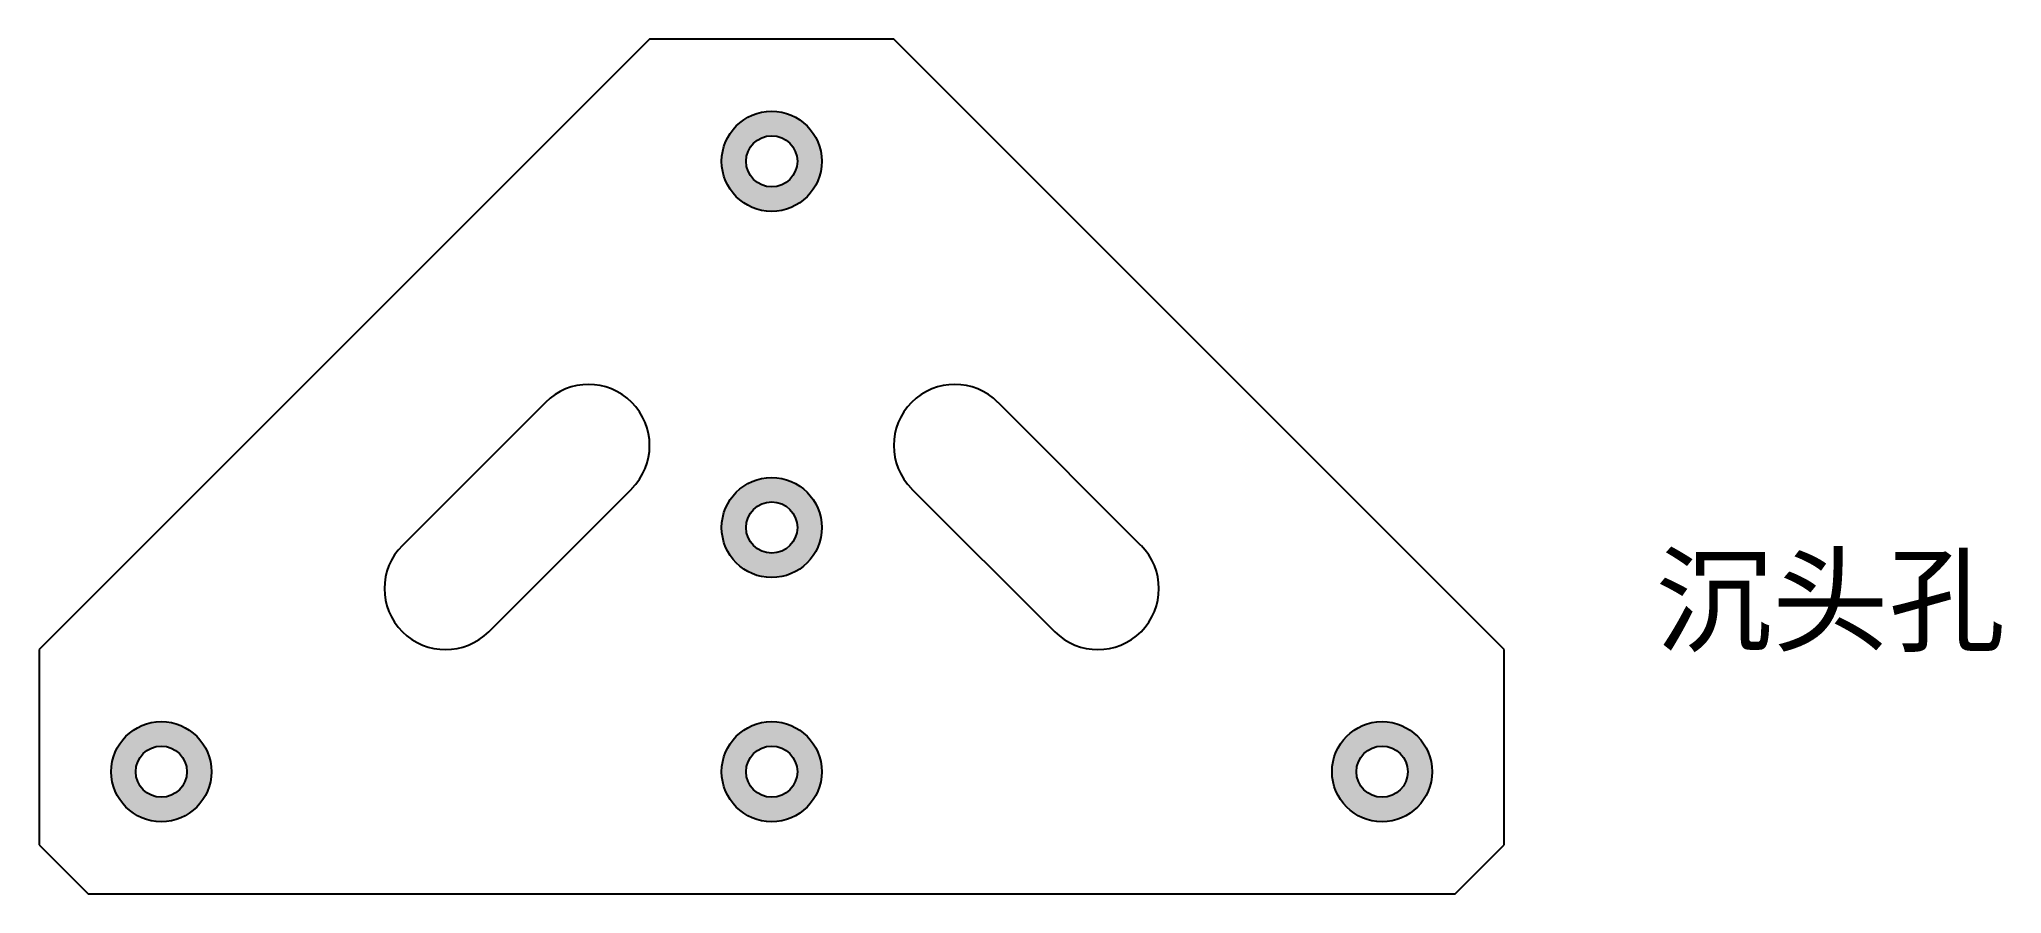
# Model space of a CAD drawing. Header units: millimetres. Extents: x -60 to 101, y -35 to 35.
import ezdxf

# ---------------------------------------------------------------- set-up
doc = ezdxf.new("R2010")
doc.units = ezdxf.units.MM

msp = doc.modelspace()

# ---------------------------------------------------------------- hatches: boundary and pattern name
h = msp.add_hatch(color=3)
h.dxf.hatch_style = 1
h.paths.add_polyline_path([(4.1, 25, 1), (-4.1, 25, 1)])
h.paths.add_polyline_path([(-2.1, 25, -1), (2.1, 25, -1)], flags=16)
h.paths.add_polyline_path([(4.1, -5, 1), (-4.1, -5, 1)])
h.paths.add_polyline_path([(-2.1, -5, -1), (2.1, -5, -1)], flags=16)
h.paths.add_polyline_path([(-4.1, -25, 1), (4.1, -25, 1)])
h.paths.add_polyline_path([(2.1, -25, -1), (-2.1, -25, -1)], flags=16)
h.paths.add_polyline_path([(-54.1, -25, 1), (-45.9, -25, 1)])
h.paths.add_polyline_path([(-47.9, -25, -1), (-52.1, -25, -1)], flags=16)
h.paths.add_polyline_path([(45.9, -25, 1), (54.1, -25, 1)])
h.paths.add_polyline_path([(52.1, -25, -1), (47.9, -25, -1)], flags=16)

# ---------------------------------------------------------------- linework, layer by layer
at = {"color": 7, "linetype": 'Continuous', "lineweight": 25}
for p, q in [((-10, 35), (-60, -15)), ((10, 35), (-10, 35)), ((60, -15), (10, 35)), ((-18.54, 5.25), (-30.25, -6.46)), ((30.25, -6.46), (18.54, 5.25)), ((-23.18, -13.54), (-11.46, -1.82)), ((11.46, -1.82), (23.18, -13.54)), ((-60, -15), (-60, -31)), ((60, -31), (60, -15)), ((-60, -31), (-56, -35)), ((56, -35), (60, -31)), ((-56, -35), (56, -35))]:
    msp.add_line(p, q, dxfattribs=at)
for centre, radius in [((0, 25), 4.1), ((0, 25), 2.1), ((0, -5), 4.1), ((0, -5), 2.1), ((-50, -25), 4.1), ((0, -25), 4.1), ((50, -25), 4.1), ((-50, -25), 2.1), ((0, -25), 2.1), ((50, -25), 2.1)]:
    msp.add_circle(centre, radius, dxfattribs=at)
for centre, start, end in [((-15, 1.72), 315, 135), ((15, 1.72), 45, 225), ((-26.72, -10), 135, 315), ((26.72, -10), 225, 45)]:
    msp.add_arc(centre, 5, start, end, dxfattribs=at)

# ---------------------------------------------------------------- texts
at = {"insert": (72.4, -7.44), "char_height": 7, "attachment_point": 1}
msp.add_mtext_dynamic_manual_height_columns('{\\fSimSun|b0|i0|c134|p2;\\C3;沉头孔}', width=43.5135, gutter_width=17.5, heights=[0], dxfattribs=at)

doc.saveas('drawing.dxf')
